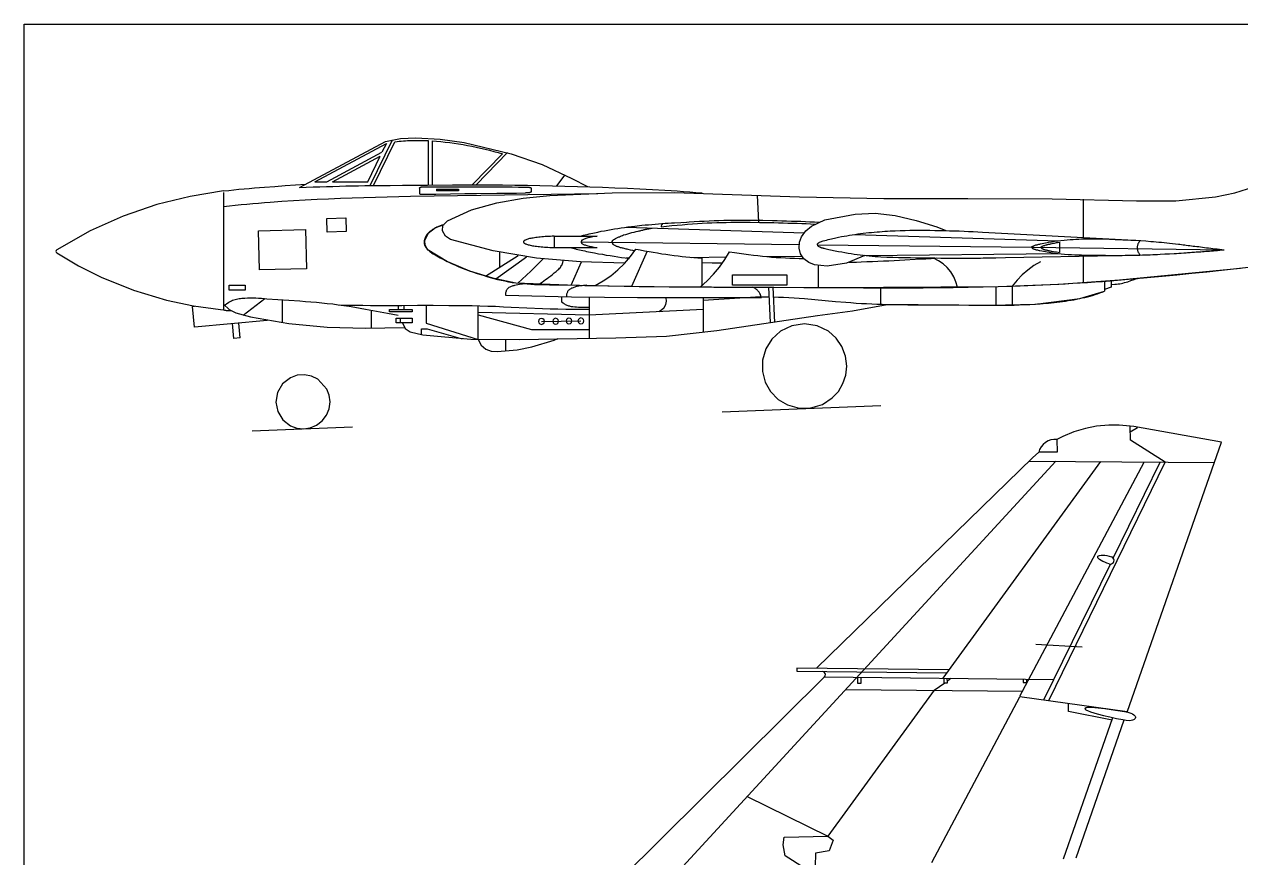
# Model space of a CAD drawing. Header units: inches. Extents: x 17 to 413, y 34 to 164.
# Drawn here: x 16.8 to 41.85, y 67.68 to 84.84 of the extents above; entities that cross this region are included whole.
import ezdxf

# ---------------------------------------------------------------- set-up
doc = ezdxf.new("R2010")
doc.units = ezdxf.units.IN
doc.header["$MEASUREMENT"] = 0
doc.layers.add('Layer 1', color=7, linetype='Continuous')

msp = doc.modelspace()

# ---------------------------------------------------------------- linework, layer by layer
at = {"layer": 'Layer 1', "color": 7}
for points in [[(16.7984, 84.84401), (60.76138, 84.84401), (60.76138, 45.03969), (16.7984, 45.03969), (16.7984, 84.84401), (16.7984, 84.84401)], [(22.46489, 81.48015), (24.23714, 82.42792)], [(23.92337, 81.52126), (24.37995, 82.46687)], [(23.99261, 81.52343), (24.42972, 82.42359)], [(24.23714, 82.42792), (24.54635, 82.48843), (24.86256, 82.50366), (25.36159, 82.47999), (25.85615, 82.4111), (26.82763, 82.17704), (27.46569, 81.95294), (28.07809, 81.66624), (28.40051, 81.49962)], [(24.42972, 82.42359), (24.47517, 82.43008), (24.51845, 82.43441), (24.56172, 82.43874), (24.605, 82.44091), (24.64828, 82.44523), (24.69156, 82.4474), (24.73484, 82.44957), (24.77812, 82.45173), (24.86251, 82.4539), (24.9469, 82.4539), (25.03129, 82.45173), (25.11569, 82.4474)], [(25.11569, 82.4474), (25.11569, 81.53208)], [(25.19575, 82.44307), (25.19575, 81.53208)], [(25.19575, 82.44307), (25.28664, 82.43658), (25.37752, 82.42792), (25.4684, 82.41927), (25.56145, 82.40628), (25.65234, 82.39546), (25.74322, 82.38032), (25.83411, 82.36517), (25.92499, 82.34786), (26.01587, 82.33055), (26.10459, 82.31107), (26.19548, 82.2916), (26.28636, 82.26996), (26.37725, 82.24832), (26.46813, 82.22668), (26.55685, 82.20288), (26.64774, 82.17908)], [(22.78299, 81.59916), (24.25878, 82.39114)], [(23.02534, 81.59916), (24.16356, 82.20937)], [(24.25878, 82.39114), (24.16356, 82.20937)], [(26.02453, 81.53641), (26.64774, 82.17908)], [(26.10676, 81.53641), (26.74944, 82.20072)], [(23.14652, 81.59916), (24.12461, 82.12498)], [(23.87143, 81.59916), (24.12461, 82.12498)], [(27.93094, 81.74198), (27.75999, 81.51694)], [(20.90254, 81.41091), (21.00857, 81.42173), (21.11244, 81.43471), (21.21847, 81.44553), (21.32451, 81.45635), (21.43054, 81.465), (21.53657, 81.47366), (21.74647, 81.49097), (21.95853, 81.50612), (22.1706, 81.52126), (22.59472, 81.54939)], [(22.46489, 81.48015), (22.60554, 81.48664), (22.74403, 81.49313), (22.88252, 81.49746), (23.01885, 81.50395), (23.15301, 81.50612), (23.28718, 81.51044), (23.41918, 81.51477), (23.55118, 81.51694), (23.68317, 81.5191), (23.81301, 81.52127), (23.94284, 81.52344), (24.07268, 81.52344), (24.33018, 81.5256), (24.58769, 81.52777), (25.1027, 81.5321), (25.61771, 81.53426), (25.87522, 81.53426), (26.13273, 81.53643), (26.39023, 81.53426), (26.64774, 81.53426), (26.90308, 81.5321), (27.16059, 81.52777), (27.41809, 81.52344), (27.6756, 81.51912), (27.9331, 81.51263), (28.19061, 81.50613), (28.44812, 81.49748), (28.70346, 81.48882), (28.96096, 81.478), (29.21847, 81.46718), (29.47598, 81.45636), (29.73348, 81.44338), (29.99099, 81.42823), (30.11866, 81.41958), (30.24633, 81.41092), (30.37616, 81.40227), (30.50384, 81.39145), (30.63151, 81.38063), (30.76134, 81.36981)], [(22.78299, 81.59916), (23.02534, 81.59916)], [(23.14652, 81.59916), (23.87143, 81.59916)], [(24.93824, 81.46717), (24.93824, 81.46933), (24.93824, 81.4715), (24.93824, 81.47367), (24.94041, 81.47583), (24.94041, 81.478), (24.94258, 81.48017), (24.94474, 81.48017), (24.94474, 81.48233), (24.94691, 81.4845), (24.94908, 81.4845), (24.95124, 81.48666), (24.9534, 81.48666), (24.95557, 81.48883), (24.95774, 81.48883), (24.9599, 81.48883), (24.96206, 81.491), (24.96423, 81.491), (24.9664, 81.491), (24.96856, 81.491), (24.97073, 81.491), (24.9729, 81.49316), (24.97506, 81.49316), (24.97723, 81.49316), (24.98156, 81.49316), (24.98372, 81.49316), (24.98805, 81.49316), (24.99238, 81.49316), (24.9967, 81.49316), (25.00103, 81.49316), (25.00536, 81.49316), (25.00752, 81.49316), (25.01184, 81.49316), (25.01617, 81.49316), (25.0205, 81.49316), (25.02266, 81.49316), (25.02483, 81.49316), (25.027, 81.49316), (25.02916, 81.49316), (25.03133, 81.49316), (25.0335, 81.49316)], [(24.93824, 81.46717), (24.93824, 81.3633)], [(25.03346, 81.49313), (25.16329, 81.49313), (25.29313, 81.4953), (25.42296, 81.4953), (25.5528, 81.4953), (25.68263, 81.49747), (25.8103, 81.49747), (25.94014, 81.49747), (26.06997, 81.49747), (26.19981, 81.49747), (26.32964, 81.49747), (26.45948, 81.4953), (26.58931, 81.4953), (26.71915, 81.4953), (26.84682, 81.49313), (26.97665, 81.49097), (27.10649, 81.49097)], [(25.28447, 81.44553), (25.28447, 81.41307)], [(25.28447, 81.44553), (25.74322, 81.44553)], [(29.16437, 79.9265), (28.25647, 79.95269), (27.34981, 80.02922), (26.45348, 80.17502), (25.5766, 80.40904), (25.46985, 80.48032), (25.41263, 80.58723), (25.42116, 80.70134), (25.51168, 80.79421), (26.00709, 81.01948), (26.53325, 81.16793), (27.07544, 81.26068), (27.61894, 81.31886), (28.9047, 81.36974), (30.19114, 81.37654), (32.76296, 81.28973), (34.49734, 81.25701), (36.23218, 81.25635), (37.96699, 81.25203), (39.70125, 81.2083), (40.51676, 81.21054), (41.33379, 81.2883), (41.73214, 81.3723), (42.11799, 81.49535)], [(25.74322, 81.44553), (25.74322, 81.41307)], [(27.10649, 81.49097), (27.11082, 81.49097), (27.11514, 81.49097), (27.11947, 81.49097), (27.12596, 81.49097), (27.13029, 81.49097), (27.13462, 81.49097), (27.14111, 81.49097), (27.14543, 81.49097), (27.15625, 81.4888), (27.16707, 81.4888), (27.17356, 81.4888), (27.17789, 81.4888), (27.18438, 81.4888), (27.18871, 81.48664), (27.19304, 81.48664), (27.19953, 81.48664), (27.20386, 81.48447), (27.20818, 81.48447), (27.21251, 81.48447), (27.21684, 81.4823), (27.219, 81.4823), (27.22117, 81.48014), (27.22334, 81.48014), (27.2255, 81.48014), (27.22767, 81.47797), (27.22983, 81.4758), (27.232, 81.4758), (27.23416, 81.47364), (27.23416, 81.47147), (27.23633, 81.47147), (27.23633, 81.4693), (27.23849, 81.46714), (27.23849, 81.46497), (27.23849, 81.4628)], [(27.23849, 81.46284), (27.23849, 81.40441)], [(20.90254, 81.41091), (20.21082, 81.29714), (19.5301, 81.12996), (18.83138, 80.88951), (18.15711, 80.58718), (17.46841, 80.19914)], [(20.90254, 81.37628), (20.90254, 78.95925)], [(20.90254, 81.09065), (21.02156, 81.10364), (21.14274, 81.11662), (21.26175, 81.1296), (21.38293, 81.14042), (21.50195, 81.15124), (21.62313, 81.16206), (21.74214, 81.17072), (21.86332, 81.18154), (22.10352, 81.19885), (22.34371, 81.21399), (22.5839, 81.22698), (22.82626, 81.23996), (23.06646, 81.25078), (23.30882, 81.25944), (23.54901, 81.26809), (23.78921, 81.27675), (24.03156, 81.28324), (24.27176, 81.29189), (24.51412, 81.29622), (24.75431, 81.30271), (25.23687, 81.31137), (25.71942, 81.32002), (26.20197, 81.32651), (26.68452, 81.33301), (27.64747, 81.34383), (28.13002, 81.35032), (28.37238, 81.35464), (28.61257, 81.35897)], [(24.93824, 81.3633), (24.93824, 81.36113), (24.93824, 81.35897), (24.93824, 81.3568), (24.94041, 81.3568), (24.94041, 81.35464), (24.94258, 81.35464), (24.94258, 81.35247), (24.94474, 81.35247), (24.94474, 81.3503), (24.94691, 81.3503), (24.94908, 81.3503), (24.94908, 81.34814), (24.95124, 81.34814), (24.9534, 81.34814), (24.95557, 81.34814), (24.95557, 81.34597), (24.95774, 81.34597), (24.9599, 81.34597), (24.96206, 81.34597), (24.96423, 81.3438), (24.9664, 81.3438), (24.96856, 81.3438), (24.97073, 81.3438), (24.9729, 81.3438), (24.97506, 81.3438), (24.97723, 81.34164), (24.97939, 81.34164), (24.98372, 81.34164), (24.99021, 81.34164), (24.99453, 81.34164), (24.99886, 81.34164), (25.00535, 81.34164), (25.00968, 81.34164), (25.01617, 81.34164), (25.0205, 81.34164), (25.02483, 81.34164), (25.03132, 81.34164), (25.03565, 81.34164), (25.03997, 81.34164), (25.04646, 81.34164), (25.05079, 81.34164), (25.05296, 81.34164), (25.05512, 81.34164), (25.05729, 81.34164), (25.05946, 81.34164), (25.06162, 81.34164), (25.06378, 81.34164)], [(25.06375, 81.34166), (25.27582, 81.346), (25.57804, 81.35144), (25.86819, 81.3555), (26.11439, 81.359), (26.53167, 81.36441), (26.93667, 81.36845), (27.12382, 81.372)], [(25.74322, 81.41307), (25.28447, 81.41307)], [(27.23849, 81.40441), (27.23849, 81.40009), (27.23849, 81.39792), (27.23632, 81.39359), (27.23415, 81.39143), (27.23415, 81.38926), (27.23199, 81.38709), (27.22766, 81.38493), (27.22549, 81.38276), (27.22333, 81.3806), (27.219, 81.37843), (27.21683, 81.37626), (27.21251, 81.37626), (27.20385, 81.3741), (27.1952, 81.37193), (27.18654, 81.37193), (27.17789, 81.37193), (27.15841, 81.36976), (27.14759, 81.36976), (27.13893, 81.36976), (27.13028, 81.37193), (27.12379, 81.37193)], [(31.89307, 81.32652), (31.91687, 80.76608)], [(38.6077, 81.23996), (38.6077, 80.45232)], [(34.11108, 80.0823), (33.73443, 79.92306), (33.33198, 79.85942), (33.07417, 79.88762), (32.95439, 79.93377), (32.85177, 80.01224), (32.78624, 80.11486), (32.75491, 80.23241), (32.76028, 80.35353), (32.80486, 80.46686), (32.89662, 80.58754), (33.01256, 80.68486), (33.28635, 80.81588), (33.90781, 80.93599), (34.32124, 80.95135), (34.73211, 80.90315), (35.16631, 80.80396), (35.59135, 80.67132), (35.77514, 80.59514)], [(23.02967, 80.84614), (23.42134, 80.85696), (23.43, 80.57349), (23.03833, 80.56051), (23.02967, 80.84614), (23.02967, 80.84614)], [(25.43595, 80.71631), (25.39916, 80.70549), (25.36237, 80.6925), (25.32775, 80.67952), (25.29096, 80.66221), (25.27365, 80.65355), (25.2585, 80.6449), (25.24119, 80.63624), (25.22388, 80.62542), (25.20657, 80.61461), (25.19142, 80.60379), (25.17628, 80.59297), (25.15896, 80.57998), (25.14382, 80.567), (25.13083, 80.55402), (25.11569, 80.54103), (25.1027, 80.52589), (25.08972, 80.5129), (25.0789, 80.49559), (25.06808, 80.48045), (25.05942, 80.46314), (25.05077, 80.44582), (25.04428, 80.42635), (25.03995, 80.40687), (25.03562, 80.3874), (25.03346, 80.36793), (25.03346, 80.34845), (25.03562, 80.33114), (25.03562, 80.32032), (25.03779, 80.31166), (25.04212, 80.29435), (25.05077, 80.27704), (25.05943, 80.25973), (25.06808, 80.24458), (25.0789, 80.22944), (25.09189, 80.21429), (25.10487, 80.20131), (25.12002, 80.18832), (25.13516, 80.17534), (25.15248, 80.16236), (25.16979, 80.15154), (25.1871, 80.13856), (25.22172, 80.11692), (25.25851, 80.09528), (25.29313, 80.07364), (25.32992, 80.052), (25.36454, 80.03253), (25.40133, 80.01305), (25.43595, 79.99574), (25.47057, 79.97627), (25.50519, 79.95895), (25.53982, 79.94164), (25.61123, 79.90919), (25.68047, 79.87889), (25.74972, 79.8486), (25.81896, 79.82047), (25.89037, 79.7945), (25.95962, 79.76854), (26.03103, 79.74257), (26.10244, 79.71877), (26.17384, 79.69496), (26.24742, 79.67333), (26.32099, 79.64952), (26.39456, 79.63005), (26.46814, 79.60841), (26.54387, 79.58893), (26.61961, 79.57162), (26.69535, 79.55648), (26.77108, 79.54133), (26.84682, 79.52835), (26.92256, 79.51753), (27.00046, 79.50887), (27.0762, 79.50238), (27.1541, 79.49589), (27.22983, 79.49156), (27.30774, 79.48723), (27.38347, 79.48291), (27.46137, 79.48074), (27.61501, 79.47858), (27.92445, 79.47425), (28.23173, 79.46776), (28.539, 79.46343), (29.15572, 79.45045), (29.463, 79.44396), (29.77027, 79.43963), (30.07755, 79.4353), (30.38699, 79.43313), (30.69426, 79.43313), (31.00154, 79.43097), (31.61826, 79.43097), (32.23497, 79.42664), (32.84952, 79.42447), (33.46624, 79.42015), (34.08079, 79.41798), (34.39023, 79.41582), (34.69751, 79.41582), (35.00478, 79.41582), (35.31206, 79.41798), (35.6215, 79.42015), (35.92878, 79.42447), (36.23605, 79.4288), (36.54549, 79.43529), (36.85277, 79.44395), (37.16004, 79.4526), (37.46948, 79.46342), (37.77676, 79.47641), (37.9304, 79.4829), (38.08404, 79.49155), (38.23767, 79.50021), (38.39131, 79.50886), (38.54495, 79.51752), (38.69859, 79.52834), (38.85222, 79.53699), (39.00586, 79.54781), (39.1595, 79.5608), (39.31314, 79.57162), (39.61825, 79.59758), (39.92553, 79.62571), (40.2328, 79.65384), (40.53791, 79.68414), (40.84519, 79.71443), (41.15247, 79.74689), (41.45758, 79.77935), (42.07213, 79.84643)], [(25.43595, 80.71631), (25.26653, 80.65307), (25.11447, 80.53647), (25.03714, 80.38428), (25.04442, 80.3004), (25.09189, 80.21429), (25.51177, 79.95716), (25.96549, 79.7622), (26.44007, 79.61909), (26.92256, 79.51753), (28.34562, 79.4631), (29.77027, 79.43963), (33.31165, 79.41893), (36.85277, 79.44395), (38.10365, 79.49153), (39.35221, 79.57698), (41.84404, 79.81724)], [(28.2274, 80.47828), (28.27067, 80.4891), (28.31179, 80.49776), (28.35074, 80.50858), (28.39185, 80.51723), (28.42864, 80.52589), (28.46759, 80.53454), (28.50438, 80.5432), (28.54116, 80.54969), (28.57579, 80.55835), (28.61041, 80.56484), (28.67965, 80.57998), (28.7489, 80.59297), (28.81598, 80.60595), (28.88523, 80.61893), (28.95231, 80.62975), (29.02155, 80.64057), (29.0908, 80.65139), (29.16221, 80.66005), (29.23145, 80.67087), (29.37427, 80.68818), (29.51493, 80.70332), (29.58634, 80.70982), (29.65558, 80.71631), (29.72483, 80.7228), (29.79407, 80.72929), (29.86115, 80.73362), (29.92823, 80.74011), (29.99532, 80.74444), (30.06023, 80.74876), (30.12515, 80.75309), (30.19007, 80.75526), (30.31774, 80.76175), (30.44541, 80.76824)], [(29.91525, 80.67303), (30.02561, 80.68601), (30.13381, 80.69683), (30.24417, 80.70765), (30.3502, 80.71631), (30.4043, 80.72063), (30.45623, 80.72496), (30.5601, 80.73362), (30.6618, 80.74011), (30.76134, 80.7466), (30.86088, 80.75093), (30.96042, 80.75525), (31.0578, 80.75958), (31.15734, 80.76175), (31.25471, 80.76391), (31.35209, 80.76608), (31.45163, 80.76608), (31.54901, 80.76825), (31.74592, 80.76608), (31.94284, 80.76391), (32.13759, 80.76175), (32.23497, 80.75958), (32.33234, 80.75741), (32.42756, 80.75309), (32.52493, 80.75092), (32.62014, 80.74659), (32.71319, 80.74443), (32.80841, 80.7401), (32.90145, 80.73793), (32.99234, 80.73361), (33.08322, 80.72928)], [(29.94122, 80.71847), (29.92391, 80.70982), (29.91525, 80.68818)], [(29.91525, 80.68818), (29.91525, 80.67303)], [(30.38482, 80.76391), (30.43892, 80.76824), (30.49085, 80.77256), (30.59688, 80.77906), (30.70075, 80.78555), (30.80246, 80.79204), (30.90416, 80.79637), (31.0037, 80.80069), (31.10324, 80.80286), (31.20278, 80.80719), (31.30448, 80.80719), (31.40402, 80.80935), (31.50356, 80.81152), (31.60527, 80.81152), (31.80435, 80.80935), (32.00559, 80.80719), (32.20467, 80.80286), (32.30421, 80.80069), (32.40159, 80.79853), (32.49897, 80.7942), (32.59634, 80.79203), (32.69372, 80.78771), (32.78893, 80.78554), (32.88414, 80.78121), (32.97935, 80.77689), (33.0724, 80.77256), (33.16545, 80.77039)], [(21.62313, 80.59297), (22.59256, 80.61461), (22.60987, 79.80965), (21.64044, 79.78801), (21.62313, 80.59297), (21.62313, 80.59297)], [(27.70806, 80.47828), (27.67127, 80.47828), (27.63448, 80.47612), (27.5977, 80.47395), (27.56091, 80.47178), (27.52412, 80.46962), (27.4895, 80.46745), (27.45704, 80.46528), (27.42458, 80.46096), (27.39212, 80.45879), (27.36183, 80.45446), (27.33154, 80.45014), (27.3034, 80.44581), (27.27744, 80.44148), (27.25147, 80.43715), (27.22767, 80.43283), (27.20603, 80.4285), (27.18439, 80.42201), (27.16708, 80.41768), (27.14977, 80.41336), (27.13462, 80.40686), (27.11947, 80.40037), (27.10865, 80.39605), (27.09783, 80.38955), (27.08918, 80.38306), (27.08485, 80.37874), (27.08052, 80.37224), (27.0762, 80.36575), (27.0762, 80.35926), (27.07836, 80.35493), (27.08269, 80.34844), (27.08702, 80.34195), (27.09567, 80.33546), (27.10433, 80.33113), (27.11515, 80.32464), (27.12813, 80.32031), (27.14328, 80.31382), (27.15842, 80.3095), (27.1779, 80.303), (27.19738, 80.29868), (27.21902, 80.29219), (27.24282, 80.28786), (27.26662, 80.28353), (27.29259, 80.2792), (27.32072, 80.27488), (27.34885, 80.27055), (27.37914, 80.26838), (27.4116, 80.26406), (27.44406, 80.26189), (27.47652, 80.25756), (27.51114, 80.2554), (27.54577, 80.25323), (27.58255, 80.25106), (27.61934, 80.2489), (27.65613, 80.24673), (27.69291, 80.24673), (27.73186, 80.24457), (27.76865, 80.24457), (27.8076, 80.24457), (27.84655, 80.24457), (27.88334, 80.24457), (27.92229, 80.24457), (27.96124, 80.24457)], [(27.70806, 80.47828), (27.70806, 80.24458)], [(27.70806, 80.47828), (28.59526, 80.47828)], [(28.59526, 80.47828), (28.56497, 80.47395), (28.53467, 80.46963), (28.50654, 80.4653), (28.47841, 80.46097), (28.45244, 80.45448), (28.42864, 80.45016), (28.407, 80.44366), (28.38536, 80.43934), (28.36589, 80.43285), (28.34641, 80.42635), (28.33126, 80.41986), (28.31612, 80.41337), (28.30313, 80.40688), (28.29231, 80.40039), (28.28366, 80.3939), (28.275, 80.3874), (28.27068, 80.37875), (28.26635, 80.37226), (28.26418, 80.36577), (28.26418, 80.35927), (28.26635, 80.35062), (28.27068, 80.34413), (28.275, 80.33764), (28.28366, 80.33114), (28.29231, 80.32465), (28.30313, 80.31816), (28.31612, 80.30951), (28.33126, 80.30301), (28.34641, 80.29869), (28.36589, 80.2922), (28.38536, 80.2857), (28.407, 80.27921), (28.42864, 80.27489), (28.45244, 80.26839), (28.47841, 80.26407), (28.50654, 80.25974), (28.53467, 80.25325), (28.56497, 80.24892), (28.59526, 80.24459)], [(28.9047, 80.3636), (28.9047, 80.37225), (28.90687, 80.37874), (28.9112, 80.38307), (28.91552, 80.38956), (28.92201, 80.39605), (28.92634, 80.40038), (28.935, 80.40687), (28.94149, 80.4112), (28.95664, 80.41986), (28.97178, 80.42851), (28.98693, 80.43717), (29.00208, 80.44366), (29.01723, 80.45015), (29.03021, 80.45664), (29.04103, 80.46313), (29.05401, 80.46746), (29.07781, 80.47828), (29.09945, 80.48693), (29.12109, 80.49559), (29.14057, 80.50424), (29.18385, 80.51723), (29.22712, 80.53021), (29.2704, 80.54319), (29.31368, 80.55401), (29.35696, 80.56483), (29.40024, 80.57349), (29.43919, 80.58431), (29.46083, 80.58863), (29.4803, 80.59296), (29.49761, 80.59729), (29.51709, 80.60162), (29.5344, 80.60594), (29.54955, 80.61027), (29.56686, 80.6146), (29.57335, 80.61676), (29.57551, 80.61676), (29.57768, 80.61676), (29.57984, 80.61676), (29.57984, 80.61893), (29.58417, 80.61893), (29.58634, 80.61893), (29.59067, 80.6211), (29.59499, 80.6211), (29.60148, 80.62326), (29.60798, 80.62326), (29.61663, 80.62543), (29.62745, 80.62759), (29.64043, 80.62976), (29.65342, 80.63193), (29.65991, 80.63409), (29.66856, 80.63626), (29.67722, 80.63843), (29.68588, 80.64059), (29.6967, 80.64059), (29.70535, 80.64276), (29.71617, 80.64493), (29.72916, 80.64709)], [(29.1925, 80.66437), (32.8625, 80.54969)], [(33.13083, 80.31166), (33.133, 80.31383), (33.133, 80.31816), (33.13516, 80.32465), (33.14165, 80.32898), (33.14598, 80.33547), (33.15464, 80.33979), (33.16113, 80.34412), (33.17844, 80.35278), (33.19791, 80.36143), (33.21522, 80.36792), (33.23254, 80.37442), (33.25201, 80.38091), (33.28663, 80.39173), (33.32126, 80.40038), (33.35588, 80.40904), (33.38834, 80.41553), (33.4208, 80.42418), (33.45109, 80.43068), (33.48355, 80.43933), (33.51168, 80.44582), (33.54198, 80.45231), (33.57011, 80.45664), (33.62637, 80.46962), (33.68263, 80.48044), (33.73673, 80.4891), (33.79299, 80.49992), (33.84709, 80.50857), (33.90335, 80.51723), (33.96178, 80.52589), (34.07646, 80.53887), (34.18899, 80.55185), (34.24741, 80.55834), (34.30367, 80.56267), (34.35994, 80.567), (34.41403, 80.57132), (34.46813, 80.57565), (34.52223, 80.57998), (34.57416, 80.5843), (34.62826, 80.58647), (34.73213, 80.59296), (34.83383, 80.59513), (34.9377, 80.59946), (35.03941, 80.60162), (35.14111, 80.60162), (35.24498, 80.60379), (35.34668, 80.60162), (35.45055, 80.60162), (35.55225, 80.59946), (35.65396, 80.59729), (35.75566, 80.59512), (35.8552, 80.59296), (35.95474, 80.58863), (36.05428, 80.58646), (36.15166, 80.58214), (36.24687, 80.57781), (36.34208, 80.57348), (36.4373, 80.56916), (36.53034, 80.56483)], [(33.90551, 80.51723), (38.09485, 80.38524)], [(36.53034, 80.56484), (39.52303, 80.40255)], [(37.54738, 80.25324), (37.54738, 80.25541), (37.54955, 80.25973), (37.55171, 80.26406), (37.55604, 80.26623), (37.56037, 80.26839), (37.56469, 80.27272), (37.57335, 80.27705), (37.59499, 80.2857), (37.61446, 80.29219), (37.63394, 80.29869), (37.65558, 80.30301), (37.67505, 80.3095), (37.69237, 80.31383), (37.71184, 80.31816), (37.72915, 80.32249), (37.76377, 80.32898), (37.79623, 80.33763), (37.82869, 80.34412), (37.86115, 80.35062), (37.89145, 80.35494), (37.9542, 80.36576), (38.01695, 80.37658), (38.08187, 80.38524), (38.14679, 80.39173), (38.2117, 80.39822), (38.27446, 80.40471), (38.33721, 80.40904), (38.3978, 80.41337), (38.45623, 80.41553), (38.51465, 80.41986), (38.57308, 80.42203), (38.6315, 80.42203), (38.68777, 80.42419), (38.80462, 80.42419), (38.92147, 80.42419), (39.03616, 80.42203), (39.15084, 80.4177), (39.20711, 80.41553), (39.26337, 80.41337), (39.31747, 80.41337), (39.37156, 80.40904), (39.42566, 80.40687), (39.47976, 80.40471), (39.58579, 80.40038), (39.68966, 80.39389), (39.79353, 80.3874), (39.8974, 80.3809), (40.00126, 80.37225), (40.05536, 80.36792), (40.10946, 80.36359), (40.16356, 80.35927), (40.21765, 80.35278), (40.27392, 80.34845), (40.33018, 80.34196), (40.38644, 80.33547), (40.44487, 80.32897), (40.50546, 80.32248), (40.56821, 80.31599), (40.5985, 80.31166), (40.63096, 80.30734), (40.66342, 80.30301), (40.69804, 80.29868), (40.7305, 80.29436), (40.76513, 80.29003), (40.79975, 80.2857), (40.83653, 80.28138), (40.87116, 80.27705), (40.90794, 80.27272), (40.94689, 80.2684), (40.98584, 80.26407), (41.02479, 80.25974), (41.06375, 80.25325), (41.10486, 80.24892), (41.14597, 80.24243), (41.18925, 80.2381), (41.23253, 80.23378), (41.27581, 80.22729), (41.32125, 80.22079), (41.36669, 80.21647), (41.4143, 80.20998), (41.46191, 80.20348), (41.51168, 80.19699)], [(17.46841, 80.19914), (17.45543, 80.18616), (17.44893, 80.16669), (17.45543, 80.14937), (17.46841, 80.13639)], [(26.58282, 80.16669), (26.58282, 79.83994)], [(27.70806, 80.24458), (28.59526, 80.24458)], [(28.05861, 80.24458), (28.06943, 80.24242), (28.08241, 80.23809), (28.0954, 80.23376), (28.10838, 80.22944), (28.12136, 80.22727), (28.13651, 80.22294), (28.16681, 80.21429), (28.1971, 80.2078), (28.23172, 80.19914), (28.26635, 80.19049), (28.30313, 80.18183), (28.33992, 80.17534), (28.37887, 80.16668), (28.41782, 80.15803), (28.45677, 80.15154), (28.539, 80.13423), (28.62123, 80.11908), (28.70346, 80.1061), (28.78352, 80.09095), (28.86359, 80.07797), (28.94365, 80.06498), (29.02155, 80.05416), (29.09945, 80.04334), (29.17519, 80.03252), (29.25309, 80.02171)], [(28.26418, 80.36143), (32.75214, 80.30734)], [(28.55631, 79.46127), (28.72077, 79.55648), (28.87657, 79.66467), (29.02372, 79.78368), (29.15788, 79.91784), (29.28339, 80.06066), (29.39591, 80.21213)], [(28.9047, 80.3636), (28.9047, 80.35494), (28.9047, 80.34629), (28.90687, 80.33979), (28.90903, 80.3333), (28.9112, 80.32898), (28.91337, 80.32465), (28.91986, 80.31816), (28.92851, 80.31383), (28.93501, 80.30734), (28.9415, 80.30301), (28.95015, 80.29652), (28.95881, 80.29219), (28.96963, 80.28787), (28.97829, 80.28354), (28.9891, 80.27705), (29.00209, 80.27272), (29.01507, 80.26839), (29.02806, 80.26407), (29.0432, 80.25974), (29.05835, 80.25541), (29.0735, 80.24892), (29.09081, 80.2446), (29.11028, 80.24027), (29.1276, 80.23594), (29.14707, 80.22945), (29.16871, 80.22512), (29.18819, 80.2208), (29.20982, 80.21647), (29.23146, 80.20998), (29.27691, 80.20132), (29.32451, 80.1905), (29.37428, 80.17968)], [(29.62961, 80.16885), (29.3007, 79.44612)], [(29.39591, 80.21213), (29.43919, 80.20347), (29.48463, 80.19482), (29.57335, 80.17967), (29.66424, 80.16236), (29.75296, 80.14721), (29.83951, 80.13423), (29.92607, 80.11908), (30.01046, 80.1061), (30.09486, 80.09528), (30.17925, 80.08446), (30.26148, 80.07364), (30.34587, 80.06282), (30.42593, 80.05416), (30.50816, 80.04551), (30.59039, 80.03902), (30.67046, 80.03253), (30.75269, 80.02604)], [(33.13083, 80.31166), (33.13083, 80.30517), (33.133, 80.29868), (33.133, 80.29435), (33.13516, 80.29219), (33.13516, 80.28786), (33.13732, 80.28569), (33.14165, 80.28137), (33.1503, 80.27271), (33.16112, 80.26622), (33.17411, 80.25973), (33.1806, 80.25756), (33.18709, 80.25324), (33.19358, 80.25107), (33.20224, 80.2489), (33.21089, 80.24458), (33.21955, 80.24241), (33.23037, 80.23808), (33.24119, 80.23592), (33.25201, 80.23375), (33.26283, 80.22942), (33.28663, 80.22293), (33.31476, 80.21644), (33.34289, 80.20995), (33.37102, 80.20346), (33.40132, 80.19696), (33.43378, 80.19047), (33.46624, 80.18398), (33.4987, 80.17749), (33.56578, 80.16451), (33.63286, 80.15369), (33.69778, 80.1407), (33.76269, 80.12989), (33.82761, 80.12123), (33.89036, 80.11041), (33.95312, 80.10175), (34.01587, 80.09526), (34.07646, 80.08661), (34.13921, 80.08012), (34.1998, 80.07362), (34.26039, 80.0693), (34.32098, 80.06281), (34.38157, 80.05848), (34.44216, 80.05631), (34.56334, 80.04982), (34.68452, 80.04549), (34.8057, 80.04117), (34.92904, 80.039), (35.05239, 80.03683), (35.17573, 80.03467), (35.42458, 80.03034), (35.54792, 80.03034), (35.67127, 80.02817), (35.79461, 80.02817), (35.91579, 80.02601), (36.03697, 80.02601), (36.09539, 80.02601), (36.15382, 80.02601), (36.21225, 80.02601), (36.27067, 80.02601), (36.32693, 80.02817), (36.38319, 80.02817), (36.43946, 80.02817), (36.49355, 80.02817), (36.54765, 80.03034), (36.60175, 80.03034), (36.65368, 80.03034), (36.70562, 80.03251), (36.75755, 80.03251), (36.80732, 80.03467)], [(33.13299, 80.30301), (37.54738, 80.25324)], [(37.54738, 80.25324), (41.51167, 80.19698)], [(37.54738, 80.25324), (37.54738, 80.24891), (37.54738, 80.24675), (37.54955, 80.24026), (37.55171, 80.23809), (37.55387, 80.23592), (37.5582, 80.2316), (37.56469, 80.22727), (37.57118, 80.22294), (37.57768, 80.21861), (37.58633, 80.21645), (37.59715, 80.21212), (37.60797, 80.20996), (37.62095, 80.20563), (37.63394, 80.2013), (37.64908, 80.19913), (37.66423, 80.19481), (37.68154, 80.19048), (37.69885, 80.18615), (37.71617, 80.18399), (37.75295, 80.17533), (37.7919, 80.16884), (37.82869, 80.16235), (37.86764, 80.15586), (37.90443, 80.14937), (37.94121, 80.14287), (37.978, 80.13638), (38.01479, 80.13206), (38.08403, 80.1234), (38.15544, 80.11475), (38.22469, 80.10825), (38.29393, 80.10393), (38.36318, 80.0996), (38.43242, 80.09743), (38.50167, 80.09527), (38.57091, 80.0931), (38.71157, 80.09093), (38.85439, 80.08877), (38.99504, 80.0866), (39.06645, 80.0866), (39.1357, 80.08443), (39.20494, 80.08443), (39.27419, 80.08443), (39.34127, 80.08443), (39.40618, 80.08443), (39.4711, 80.0866), (39.53386, 80.0866), (39.59445, 80.0866), (39.65503, 80.08877), (39.71346, 80.08877), (39.76972, 80.09093), (39.82598, 80.0931), (39.88008, 80.0931), (39.93418, 80.09527), (39.98611, 80.09743), (40.03805, 80.0996), (40.08782, 80.10177), (40.13975, 80.10393), (40.18952, 80.1061), (40.2869, 80.11259), (40.38211, 80.11692), (40.47949, 80.12341), (40.52709, 80.12558), (40.5747, 80.12774), (40.62447, 80.13207), (40.6764, 80.13424), (40.72834, 80.13856), (40.75647, 80.14073), (40.7846, 80.1429), (40.81273, 80.14506), (40.84086, 80.14723), (40.87116, 80.14939), (40.90145, 80.15156), (40.93174, 80.15373), (40.96204, 80.15589), (40.9945, 80.15806), (41.02912, 80.16023), (41.06374, 80.16239), (41.09837, 80.16456), (41.13515, 80.16889), (41.17194, 80.17105), (41.21089, 80.17322), (41.24984, 80.17755), (41.28879, 80.17971), (41.33207, 80.18404), (41.37535, 80.18621), (41.41863, 80.19053), (41.46407, 80.19486), (41.51167, 80.19703)], [(37.74213, 80.24891), (37.74213, 80.25324), (37.7443, 80.25541), (37.7443, 80.25757), (37.74647, 80.25974), (37.74863, 80.26191), (37.75079, 80.26407), (37.75512, 80.26624), (37.75729, 80.2684), (37.76378, 80.27057), (37.77027, 80.2749), (37.78542, 80.28139), (37.7984, 80.28572), (37.81355, 80.29004), (37.82653, 80.29437), (37.84168, 80.2987), (37.85466, 80.30302), (37.86765, 80.30519), (37.88063, 80.30952), (37.89361, 80.31168), (37.9066, 80.31601), (37.91958, 80.31818), (37.93256, 80.32034), (37.94338, 80.32251), (37.96719, 80.329), (37.99099, 80.33333), (38.01263, 80.33766), (38.03427, 80.34415), (38.05591, 80.34847), (38.07755, 80.35064), (38.12082, 80.3593)], [(37.74213, 80.24891), (37.74213, 80.24675), (37.74213, 80.24458), (37.74213, 80.24241), (37.7443, 80.24025), (37.7443, 80.23808), (37.7443, 80.23591), (37.74647, 80.23375), (37.75079, 80.22942), (37.75512, 80.22725), (37.76161, 80.22293), (37.76594, 80.22076), (37.77243, 80.21643), (37.77676, 80.21643), (37.78108, 80.21427), (37.78325, 80.2121), (37.78758, 80.2121), (37.7919, 80.20993), (37.79839, 80.20777), (37.80272, 80.20777), (37.80705, 80.2056), (37.81354, 80.20343), (37.81787, 80.20127), (37.83085, 80.1991), (37.84167, 80.19694), (37.85465, 80.19261), (37.8698, 80.19044), (37.88279, 80.18612), (37.89793, 80.18395), (37.91308, 80.17962), (37.92823, 80.17746), (37.94554, 80.17313), (37.96069, 80.17096), (37.99315, 80.16447), (38.0256, 80.15798), (38.05806, 80.15365), (38.09052, 80.14716), (38.12082, 80.14283)], [(38.12082, 80.35927), (38.12082, 80.14288)], [(39.78054, 80.38956), (39.76972, 80.37658), (39.7589, 80.36576), (39.75025, 80.35278), (39.74375, 80.33763), (39.7351, 80.32465), (39.73077, 80.3095), (39.72428, 80.29435), (39.72211, 80.27921), (39.71995, 80.26406), (39.71779, 80.24891), (39.71779, 80.2316), (39.71995, 80.21645), (39.72211, 80.20131), (39.72428, 80.18616), (39.73077, 80.17101), (39.7351, 80.15587), (39.74375, 80.14072), (39.75025, 80.12774), (39.7589, 80.11475), (39.76972, 80.10177), (39.78054, 80.09095)], [(17.46841, 80.13639), (17.91671, 79.87116), (18.38136, 79.6358), (19.04434, 79.36577), (19.72983, 79.15949), (20.2795, 79.04294), (20.83618, 78.96671), (20.90254, 78.95925)], [(26.29502, 79.65818), (26.968, 80.0823)], [(26.50708, 79.59759), (27.14111, 80.05633)], [(26.96151, 79.5132), (27.22983, 79.75555), (27.48517, 80.01305)], [(27.38996, 79.48291), (27.42675, 79.50887), (27.46137, 79.53267), (27.53278, 79.58461), (27.5674, 79.61057), (27.60419, 79.63654), (27.63881, 79.66251), (27.6756, 79.69064), (27.71238, 79.72093), (27.75134, 79.75122), (27.76865, 79.76637), (27.78812, 79.78368), (27.80543, 79.80099), (27.82274, 79.8183), (27.83789, 79.83562), (27.85087, 79.85293), (27.86386, 79.8724), (27.87035, 79.88106), (27.87468, 79.89188), (27.879, 79.90053), (27.88333, 79.91135), (27.8855, 79.92217), (27.88982, 79.93299), (27.89199, 79.94164), (27.89199, 79.95246), (27.89416, 79.96328), (27.89416, 79.97627)], [(28.06077, 79.47209), (28.27284, 79.9503)], [(29.1925, 80.03036), (29.25958, 80.03036)], [(30.53629, 80.04335), (31.25904, 80.052)], [(30.72239, 79.43314), (30.86305, 79.55864), (30.99504, 79.69496), (31.11622, 79.84211), (31.22442, 79.99574), (31.3218, 80.16019)], [(30.75269, 80.02604), (30.75269, 79.4591)], [(30.75269, 79.93515), (30.96475, 79.93299), (31.17898, 79.92866)], [(31.3218, 80.16019), (31.4235, 80.14288), (31.52088, 80.12774), (31.62042, 80.11259), (31.71563, 80.09961), (31.813, 80.08879), (31.90822, 80.07797), (32.00127, 80.06715), (32.09648, 80.05849), (32.18953, 80.04984), (32.28474, 80.04335), (32.37779, 80.03685), (32.473, 80.03253), (32.56605, 80.0282), (32.6591, 80.02387), (32.75431, 80.01955), (32.84736, 80.01738)], [(32.08133, 80.05849), (32.81273, 80.06715)], [(33.78866, 79.94164), (33.85141, 79.94381), (33.912, 79.94598), (34.03102, 79.9503), (34.14787, 79.95463), (34.26472, 79.95896), (34.37724, 79.96328), (34.49193, 79.96978), (34.60229, 79.9741), (34.71265, 79.98059), (34.82301, 79.98492), (34.93121, 79.99141), (35.1476, 80.0044), (35.36399, 80.01522), (35.47219, 80.02171), (35.58255, 80.03036)], [(33.79299, 79.94164), (33.86656, 79.94381), (33.93797, 79.94381)], [(34.10675, 80.08013), (38.09485, 80.12124)], [(36.01533, 79.42665), (35.98503, 79.537), (35.93959, 79.64303), (35.879, 79.74257), (35.80759, 79.83129), (35.72104, 79.90919), (35.62582, 79.9741), (35.52412, 80.02604)], [(36.62988, 80.03036), (39.65503, 80.08879)], [(37.72482, 79.9503), (37.59282, 79.8724), (37.46732, 79.78152), (37.35046, 79.68198), (37.24443, 79.57162), (37.14706, 79.45261)], [(38.6077, 80.06931), (38.6077, 79.52185)], [(31.38671, 79.68198), (32.50546, 79.68198), (32.50546, 79.46776), (31.38671, 79.46776), (31.38671, 79.68198), (31.38671, 79.68198)], [(33.15247, 79.42232), (33.15247, 79.8724)], [(21.01723, 79.46992), (21.34398, 79.46992), (21.34398, 79.36389), (21.01723, 79.36389), (21.01723, 79.46992), (21.01723, 79.46992)], [(27.12596, 79.49805), (27.0935, 79.49589), (27.06105, 79.49372), (27.02859, 79.48939), (26.99613, 79.48507), (26.96151, 79.47857), (26.92905, 79.47208), (26.89442, 79.46559), (26.87711, 79.4591), (26.8598, 79.45477), (26.84249, 79.44828), (26.82518, 79.44179), (26.81003, 79.4353), (26.79488, 79.42881), (26.77974, 79.42015), (26.76675, 79.40933), (26.75377, 79.39851), (26.74295, 79.38769), (26.73429, 79.37471), (26.72997, 79.36822), (26.72564, 79.36173), (26.71915, 79.34658), (26.71482, 79.32927), (26.7105, 79.31196), (26.70833, 79.29681), (26.70616, 79.2795), (26.70616, 79.26219)], [(28.3832, 79.46776), (28.35074, 79.46559), (28.31828, 79.46343), (28.28582, 79.4591), (28.25336, 79.45477), (28.21874, 79.44828), (28.18628, 79.44179), (28.15166, 79.43313), (28.13435, 79.42881), (28.11704, 79.42448), (28.09973, 79.41799), (28.08241, 79.4115), (28.06727, 79.405), (28.05212, 79.39635), (28.03697, 79.38769), (28.02399, 79.37904), (28.01317, 79.36822), (28.00019, 79.3574), (27.99153, 79.34442), (27.9872, 79.33792), (27.98288, 79.32927), (27.97638, 79.31412), (27.97206, 79.29897), (27.96773, 79.28166), (27.96556, 79.26435), (27.96556, 79.24921), (27.9634, 79.2319)], [(31.96664, 79.2319), (31.96664, 79.24055), (31.96664, 79.24704), (31.96448, 79.2557), (31.96232, 79.26436), (31.95799, 79.2795), (31.94933, 79.29681), (31.94068, 79.31196), (31.93202, 79.32494), (31.91904, 79.34009), (31.90822, 79.35307), (31.89523, 79.36389), (31.88225, 79.37688), (31.86927, 79.3877), (31.85628, 79.39635), (31.84114, 79.40717), (31.82815, 79.41366), (31.81301, 79.42232), (31.79786, 79.42881)], [(32.12461, 79.42881), (32.15707, 78.70392)], [(32.21333, 79.42881), (32.24579, 78.70392)], [(34.43351, 79.41583), (34.43351, 79.07826)], [(36.80516, 79.44179), (36.80516, 79.05662)], [(37.14706, 79.45261), (37.14706, 79.06095)], [(39.04265, 79.55215), (39.04265, 79.34658)], [(39.04265, 79.55215), (39.04265, 79.34658)], [(39.18546, 79.42881), (39.04265, 79.38337)], [(39.18546, 79.48291), (39.25471, 79.4894), (39.28933, 79.49156), (39.32396, 79.49589), (39.35858, 79.50022), (39.3932, 79.50671), (39.42566, 79.5132), (39.46028, 79.52186), (39.49274, 79.53268), (39.5252, 79.54133), (39.59012, 79.56513), (39.6572, 79.58677), (39.68966, 79.59759), (39.72212, 79.60625)], [(39.18546, 79.56297), (39.18546, 79.42881)], [(20.91769, 79.06095), (20.93067, 79.06744), (20.94149, 79.07394), (20.9653, 79.08908), (21.0129, 79.12154), (21.03671, 79.13452), (21.04969, 79.14318), (21.06267, 79.14751), (21.08864, 79.15833), (21.11461, 79.16914), (21.14057, 79.17564), (21.1687, 79.18213), (21.19683, 79.18862), (21.22497, 79.19295), (21.2531, 79.19511), (21.28123, 79.19944), (21.31152, 79.20161), (21.33965, 79.20377), (21.39592, 79.20594), (21.45218, 79.20811), (21.5106, 79.20594), (21.56686, 79.20594), (21.62313, 79.20161), (21.68155, 79.19945), (21.79408, 79.19079), (22.02129, 79.17564), (22.2485, 79.1605), (22.47571, 79.14535), (22.58823, 79.13669), (22.70076, 79.12804), (22.81328, 79.11938), (22.9258, 79.10856), (23.03833, 79.09558), (23.15085, 79.0826), (23.26337, 79.06745), (23.37806, 79.0523), (23.49059, 79.03499), (23.60311, 79.01552), (23.71563, 78.99604), (23.82816, 78.97657), (24.05104, 78.93545), (24.27609, 78.89218), (24.50113, 78.85106)], [(21.30287, 78.84889), (21.74863, 79.19511)], [(22.10568, 79.16915), (22.10568, 78.70175)], [(26.70616, 79.26219), (28.0651, 79.22973), (29.42404, 79.21459), (31.98323, 79.21675)], [(27.86386, 79.23406), (27.86386, 79.12803)], [(28.43297, 79.22324), (28.43297, 78.37934)], [(29.86332, 78.92896), (29.92391, 78.96358), (29.97584, 79.01118), (30.0083, 79.07394), (30.02345, 79.14318), (30.01912, 79.21242)], [(31.96664, 79.2319), (30.78298, 79.15183)], [(30.78298, 79.21675), (30.78298, 78.50051)], [(31.96664, 79.2319), (32.05103, 79.2319), (32.13326, 79.22973)], [(32.22198, 79.22757), (32.33018, 79.2254), (32.43621, 79.22108), (32.54224, 79.21459), (32.65044, 79.20809), (32.75647, 79.19944), (32.86467, 79.19295), (33.07673, 79.17347), (33.50302, 79.13669), (33.71725, 79.11938), (33.82328, 79.11072), (33.93148, 79.10206), (34.03751, 79.09557), (34.14354, 79.09125), (34.25174, 79.08475), (34.35777, 79.08043)], [(34.4638, 79.07826), (34.56983, 79.07393), (34.67586, 79.07177), (34.78406, 79.0696), (34.99612, 79.06744), (35.20602, 79.06527), (35.41809, 79.06311), (35.62799, 79.06311), (35.83572, 79.06311), (36.04346, 79.06311), (36.24903, 79.06095), (36.4546, 79.05878), (36.66018, 79.05661), (36.76404, 79.05661), (36.86791, 79.05661), (36.97178, 79.05661), (37.07565, 79.05878), (37.18168, 79.06095), (37.28771, 79.06527), (37.39374, 79.0696), (37.5041, 79.07393), (37.6123, 79.08042), (37.66856, 79.08475), (37.72266, 79.08907), (37.77892, 79.0934), (37.83518, 79.09773), (37.89361, 79.10205), (37.94987, 79.10855), (38.00829, 79.11504), (38.06456, 79.12153), (38.12298, 79.12802), (38.18141, 79.13668), (38.23983, 79.14317), (38.29826, 79.15182), (38.35668, 79.16264), (38.41295, 79.1713), (38.47137, 79.18212), (38.52763, 79.19294), (38.5839, 79.20592), (38.64016, 79.21674), (38.69426, 79.23189), (38.74835, 79.24487), (38.80029, 79.26002), (38.85222, 79.27516), (38.90199, 79.29247), (38.9496, 79.30979), (38.9972, 79.3271), (39.04265, 79.34657)], [(34.4638, 79.07826), (36.69739, 79.05661), (37.62081, 79.08098), (38.5367, 79.19503), (39.04265, 79.34657)], [(21.7984, 78.75368), (21.7984, 78.74287), (20.30314, 78.60438), (20.26419, 79.03282), (20.30097, 79.03715)], [(20.90254, 79.09341), (20.90471, 79.09341)], [(20.90254, 79.0761), (21.01947, 78.97179), (21.15621, 78.89743), (21.45841, 78.8152), (22.24289, 78.68305), (23.03451, 78.60671), (23.82716, 78.58228), (24.62015, 78.59572)], [(20.90254, 78.95925), (20.91985, 78.95708), (20.93933, 78.95276), (20.9588, 78.95059), (20.97828, 78.95059), (21.01723, 78.94843), (21.05618, 78.94843)], [(23.28718, 79.06528), (23.44731, 79.06095), (23.6096, 79.05879), (23.76973, 79.05662), (23.92986, 79.05446), (24.25228, 79.05446), (24.57471, 79.05446), (24.89497, 79.05662), (25.21739, 79.05662), (25.53981, 79.05446), (25.69994, 79.05446), (25.86007, 79.05229), (26.0202, 79.04797), (26.1825, 79.04364), (26.34263, 79.03931), (26.50276, 79.03499), (26.66505, 79.02633), (26.82518, 79.01984), (27.14544, 79.00469), (27.46786, 78.99171), (27.62799, 78.98522), (27.78812, 78.98089), (27.95042, 78.97656), (28.11055, 78.9744), (28.27067, 78.9744), (28.35074, 78.9744), (28.43297, 78.9744)], [(23.94284, 78.95492), (23.94284, 78.58274)], [(24.31937, 78.97223), (24.78893, 78.97223), (24.78893, 78.9203), (24.31937, 78.9203), (24.31937, 78.97223), (24.31937, 78.97223)], [(24.50546, 78.97223), (24.50546, 79.0523)], [(24.58985, 78.69526), (24.63875, 78.57598), (24.74508, 78.50619), (25.00658, 78.44998), (25.99745, 78.35749), (26.99209, 78.34772), (28.98327, 78.38368), (30.02712, 78.42231), (31.06442, 78.53911), (33.13167, 78.84438), (33.85235, 78.94462), (34.56767, 79.07395)], [(24.61582, 79.05446), (24.61582, 78.97223)], [(25.07241, 79.05446), (25.07241, 78.6866), (26.14787, 78.34904), (26.14787, 79.04581)], [(26.14787, 78.91381), (28.43297, 78.85755)], [(27.86386, 79.12803), (27.89415, 79.10423), (27.9093, 79.09341), (27.92445, 79.08259), (27.9396, 79.07394), (27.95474, 79.06528), (27.97205, 79.05662), (27.98937, 79.05013), (28.00668, 79.04581), (28.02399, 79.04148), (28.0413, 79.03715), (28.05861, 79.03283), (28.07809, 79.03066), (28.0954, 79.02849), (28.13435, 79.02417), (28.17113, 79.022), (28.21009, 79.01984), (28.28582, 79.01767), (28.3594, 79.01767), (28.43297, 79.01551)], [(28.43297, 78.85755), (30.78298, 78.97656)], [(34.35777, 79.08043), (34.4638, 79.07826)], [(21.11461, 78.37068), (21.08648, 78.67795)], [(21.24661, 78.38366), (21.21847, 78.68877)], [(24.46002, 78.79263), (24.78893, 78.79263), (24.78893, 78.69526), (24.46002, 78.69526), (24.46002, 78.79263), (24.46002, 78.79263)], [(24.53792, 78.79263), (24.53792, 78.69526)], [(26.14787, 78.85755), (27.24498, 78.55677)], [(27.50898, 78.72339), (27.50248, 78.75368), (27.47868, 78.77749), (27.44839, 78.78398), (27.41809, 78.77749), (27.39645, 78.75368), (27.3878, 78.72339), (27.39645, 78.6931), (27.41809, 78.67146), (27.44839, 78.6628), (27.47868, 78.67146), (27.50248, 78.6931), (27.50898, 78.72339), (27.50898, 78.72339)], [(27.44839, 78.72339), (28.26202, 78.73421)], [(27.80111, 78.72772), (27.79245, 78.75801), (27.77081, 78.77965), (27.74052, 78.78831), (27.71022, 78.77965), (27.68858, 78.75801), (27.67993, 78.72772), (27.68858, 78.69742), (27.71022, 78.67579), (27.74052, 78.66713), (27.77081, 78.67579), (27.79245, 78.69742), (27.80111, 78.72772), (27.80111, 78.72772)], [(28.07592, 78.73205), (28.06727, 78.76234), (28.04563, 78.78398), (28.01533, 78.79263), (27.98504, 78.78398), (27.9634, 78.76234), (27.95474, 78.73205), (27.9634, 78.70175), (27.98504, 78.67795), (28.01533, 78.67146), (28.04563, 78.67795), (28.06727, 78.70175), (28.07592, 78.73205), (28.07592, 78.73205)], [(28.32261, 78.73421), (28.31612, 78.7645), (28.29231, 78.78614), (28.26202, 78.7948), (28.23172, 78.78614), (28.21009, 78.7645), (28.20143, 78.73421), (28.21009, 78.70392), (28.23172, 78.68228), (28.26202, 78.67362), (28.29231, 78.68228), (28.31612, 78.70392), (28.32261, 78.73421), (28.32261, 78.73421)], [(33.73673, 77.80159), (33.71186, 78.01038), (33.63706, 78.20673), (33.51813, 78.38006), (33.36089, 78.51981), (33.12503, 78.63575), (32.86512, 78.67443), (32.6052, 78.63581), (32.36929, 78.51983), (32.19303, 78.35918), (32.06823, 78.15627), (32.00196, 77.92745), (32.00127, 77.68906), (32.05772, 77.47182), (32.16883, 77.27724), (32.32543, 77.11684), (32.51834, 77.00214), (32.75477, 76.93711), (32.99979, 76.94125), (33.23429, 77.01199), (33.43917, 77.14673), (33.56483, 77.28202), (33.65852, 77.44199), (33.71692, 77.61805), (33.73673, 77.80159), (33.73673, 77.80159)], [(24.98152, 78.45291), (24.98152, 78.56976), (25.09837, 78.56976), (25.81463, 78.36635)], [(27.24498, 78.55677), (28.43297, 78.55677)], [(21.24661, 78.38366), (21.11461, 78.37068)], [(26.14787, 78.34904), (26.21001, 78.23641), (26.30215, 78.14965), (26.41603, 78.1114), (26.53695, 78.10235), (26.95192, 78.13766), (27.24924, 78.19863), (27.70899, 78.3384), (27.78812, 78.36851)], [(26.70616, 78.34471), (26.70616, 78.11102)], [(23.09459, 77.06804), (23.07756, 77.20347), (23.02782, 77.33038), (22.84586, 77.53104), (22.71258, 77.59732), (22.5666, 77.62503), (22.41846, 77.61357), (22.27866, 77.5623), (22.11649, 77.43586), (22.01263, 77.25846), (21.97801, 77.06194), (22.01687, 76.86595), (22.12012, 76.69508), (22.27864, 76.57392), (22.40962, 76.52453), (22.54848, 76.51029), (22.68662, 76.53077), (22.81544, 76.5855), (22.93092, 76.67402), (23.01901, 76.78967), (23.07511, 76.92386), (23.09459, 77.06804), (23.09459, 77.06804)], [(31.17249, 76.86031), (34.43567, 76.9923)], [(21.49113, 76.46648), (23.55767, 76.55087)], [(39.64854, 76.55612), (39.34549, 76.58902), (39.13602, 76.5892), (38.87723, 76.56395), (38.65533, 76.52052), (38.41217, 76.44572), (38.18981, 76.35153), (38.06672, 76.28999)], [(39.57713, 76.44576), (39.72644, 76.54097)], [(39.5793, 76.27915), (39.57714, 76.56694)], [(41.45758, 76.23587), (39.64854, 76.55612)], [(38.06672, 76.28997), (38.00397, 76.29213), (37.94338, 76.28131), (37.88279, 76.26183), (37.82869, 76.23154), (37.78108, 76.19043), (37.73997, 76.14282), (37.70967, 76.08656), (37.6902, 76.02814)], [(38.06672, 76.28997), (38.06889, 76.02814), (37.6902, 76.02814)], [(39.51005, 70.67474), (41.45758, 76.23587)], [(40.29555, 75.82257), (39.5793, 76.27915)], [(33.11568, 71.5814), (37.56469, 75.91345)], [(37.6902, 76.02814), (37.56469, 75.91345)], [(29.17519, 66.20204), (38.04292, 75.84205)], [(38.96258, 75.83555), (35.71671, 71.37367)], [(37.31032, 71.01422), (37.29833, 71.00326), (39.86277, 75.8269)], [(37.49545, 75.84637), (41.31043, 75.81392)], [(37.89577, 70.91277), (40.29555, 75.82257)], [(39.22658, 73.84913), (40.19168, 75.82474)], [(39.14219, 73.72795), (39.09674, 73.7431), (39.0513, 73.76041), (39.01019, 73.77989), (38.97556, 73.79936), (38.94527, 73.81884), (38.92363, 73.83831), (38.91065, 73.85562), (38.90632, 73.87293), (38.91065, 73.88592), (38.92363, 73.89674), (38.94527, 73.90323), (38.9734, 73.90755), (39.00802, 73.90972), (39.04914, 73.90539), (39.09242, 73.8989), (39.14002, 73.88808), (39.18763, 73.8751)], [(37.79839, 70.92575), (39.16599, 73.72363)], [(39.14219, 73.72795), (39.16599, 73.72363), (39.18979, 73.72795), (39.21143, 73.74094), (39.22874, 73.75825), (39.23956, 73.77989), (39.24172, 73.80369), (39.2374, 73.82749), (39.22658, 73.84913), (39.20927, 73.86428), (39.18763, 73.8751)], [(37.63177, 72.0726), (38.58606, 72.01634)], [(28.24687, 66.40761), (33.27797, 71.39964)], [(35.84221, 71.54895), (32.71103, 71.57924), (32.71103, 71.51649), (35.79677, 71.48619)], [(33.27797, 71.39964), (33.29096, 71.42128), (33.29745, 71.44724), (33.29312, 71.47105), (33.27798, 71.49268), (33.25634, 71.50567), (33.23253, 71.51216)], [(33.27797, 71.39964), (38.00613, 71.34771)], [(33.95961, 71.39315), (33.95961, 71.27413), (34.03535, 71.27413), (34.03535, 71.39315)], [(35.53494, 71.12483), (35.75349, 71.28063)], [(35.73402, 71.37367), (35.73402, 71.28063), (35.80976, 71.28063), (35.8076, 71.37151)], [(35.80976, 71.32174), (35.879, 71.37151)], [(37.36778, 71.3542), (37.36778, 71.28712), (37.44351, 71.28712), (37.44351, 71.3542)], [(35.53494, 71.12483), (33.34938, 68.12139)], [(33.71941, 71.14214), (37.36128, 71.10535)], [(35.49166, 67.57393), (37.29833, 70.98811)], [(37.30286, 70.99283), (39.51438, 70.68989)], [(37.30286, 70.99283), (39.51438, 70.68989)], [(39.20061, 70.51029), (38.30691, 70.68773), (38.30475, 70.85651)], [(38.64665, 70.74832), (38.64882, 70.75697), (38.65314, 70.7613), (38.66613, 70.76995), (38.68344, 70.77212), (38.70291, 70.77429), (38.77649, 70.77429), (38.84573, 70.76996), (38.91281, 70.76563), (39.04914, 70.75049), (39.18547, 70.73101), (39.32179, 70.70937), (39.45596, 70.68557), (39.52304, 70.67042), (39.59012, 70.65311), (39.62041, 70.64013), (39.65071, 70.61849), (39.66369, 70.60551), (39.67451, 70.59252), (39.68317, 70.57521), (39.68317, 70.5579)], [(38.64665, 70.74832), (38.64665, 70.74182), (38.64882, 70.73533), (38.65747, 70.72235), (38.67262, 70.7137), (38.69209, 70.70504), (38.75918, 70.67907), (38.82626, 70.65743), (38.89117, 70.64012), (39.02317, 70.6055), (39.15734, 70.57521), (39.2915, 70.54491), (39.42566, 70.52111), (39.49491, 70.51029), (39.56199, 70.5038), (39.59661, 70.50597), (39.63123, 70.51462), (39.64854, 70.52111), (39.66369, 70.53193), (39.67668, 70.54275), (39.68317, 70.5579)], [(39.27202, 70.71802), (39.27419, 70.72235)], [(39.52304, 70.67042), (39.59012, 70.65311), (39.62041, 70.64013), (39.65071, 70.61849), (39.66369, 70.60551), (39.67451, 70.59252), (39.68317, 70.57521), (39.68317, 70.5579)], [(38.19872, 67.65183), (39.21792, 70.56222)], [(38.45839, 67.67563), (39.45379, 70.51678)], [(39.49491, 70.51029), (39.56199, 70.5038), (39.59661, 70.50597), (39.63123, 70.51462), (39.64854, 70.52111), (39.66369, 70.53193), (39.67668, 70.54275), (39.68317, 70.5579)], [(31.6875, 68.93284), (33.34938, 68.12139)], [(32.44487, 68.09759), (33.34938, 68.12139), (33.45974, 68.03916), (33.37535, 67.81845), (33.09188, 67.76868), (33.08972, 67.4917), (32.86683, 67.45925), (32.46867, 67.71458), (32.4254, 67.94179), (32.44487, 68.09759), (32.44487, 68.09759)]]:
    msp.add_lwpolyline(points, dxfattribs=at)

doc.saveas('drawing.dxf')
